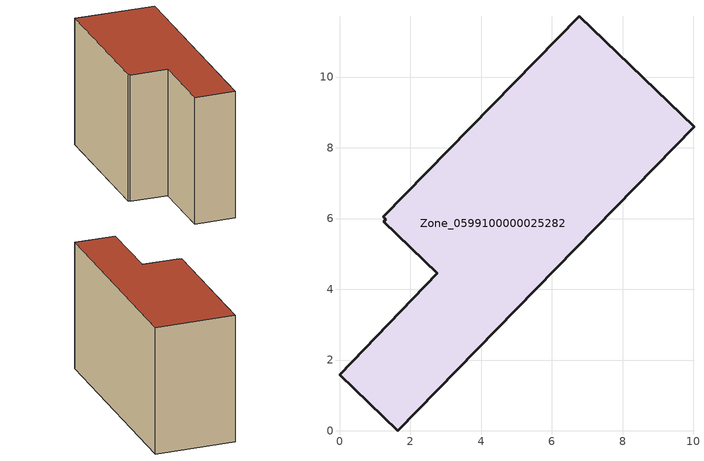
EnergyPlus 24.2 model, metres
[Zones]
Zone_0599100000025282
 floor ground (C_G): 6.78,11.72 10.02,8.59 1.65,0 0,1.59 2.76,4.45 1.25,5.92 1.31,5.98 1.24,6.04 z0
 wall outside (C_F): 0,1.59 1.65,0 10.02,8.59 6.78,11.72 1.24,6.04 1.31,5.98 1.25,5.92 2.76,4.45 0,1.59 z0:7.28
 roof outside (C_R): 1.24,6.04 1.31,5.98 1.25,5.92 2.76,4.45 0,1.59 1.65,0 10.02,8.59 6.78,11.72 z7.28
[BUILDING]
Pand.0599100000025282: North Axis=0; Terrain=City; Loads Convergence Tolerance Value=0.04; Temperature Convergence Tolerance Value=0.4; Solar Distribution=FullExterior; Maximum Number of Warmup Days=25; Minimum Number of Warmup Days=1
[Site:Location]
Rotterdam.The.Hague.AP_ZH_NLD Design_Conditions: Latitude=51.96; Longitude=4.45; Time Zone=1; Elevation=-4.5
[SITE:GROUNDTEMPERATURE:BUILDINGSURFACE]
18, 18, 18, 18, 18, 18, 18, 18, 18, 18, 18, 18
[MATERIAL] Thermal Absorptance=0.9; Solar Absorptance=0.7; Visible Absorptance=0.7
Name | Roughness | Thickness | Conductivity | Density | Specific Heat
G.TI.1946 | MediumSmooth | 0.15 | 1 | 540 | 1210
F.TI.1946 | Rough | 0.3 | 0.857143 | 1920 | 840
R.TI.1946 | MediumRough | 0.2 | 0.1 | 1500 | 1000
[CONSTRUCTION]
C_G: G.TI.1946
C_F: F.TI.1946
C_R: R.TI.1946
[ZONE]
Zone_0599100000025282: Type=1; Multiplier=1; Ceiling Height=Autocalculate; Volume=Autocalculate; Floor Area=autocalculate; Part of Total Floor Area=Yes
[ZONEINFILTRATION:DESIGNFLOWRATE]
Infil_Zone_0599100000025282: Zone or ZoneList or Space or SpaceList=Zone_0599100000025282; Schedule=AlwaysOn; Design Flow Rate Calculation Method=Flow/Area; Flow Rate per Floor Area=0.003; Constant Term Coefficient=1; Temperature Term Coefficient=0; Velocity Term Coefficient=0; Velocity Squared Term Coefficient=0
[HVACTEMPLATE:ZONE:IDEALLOADSAIRSYSTEM]
Zone_0599100000025282: Maximum Heating Supply Air Temperature=50; Minimum Cooling Supply Air Temperature=13; Maximum Heating Supply Air Humidity Ratio=0.0156; Minimum Cooling Supply Air Humidity Ratio=0.0077; Heating Limit=NoLimit; Cooling Limit=NoLimit; Dehumidification Control Type=ConstantSensibleHeatRatio; Cooling Sensible Heat Ratio=0.7; Dehumidification Setpoint=60; Humidification Control Type=None; Humidification Setpoint=30; Outdoor Air Method=None; Outdoor Air Flow Rate per Person=0.00944; Outdoor Air Flow Rate per Zone Floor Area=0; Outdoor Air Flow Rate per Zone=0; Demand Controlled Ventilation Type=None; Outdoor Air Economizer Type=NoEconomizer; Heat Recovery Type=None; Sensible Heat Recovery Effectiveness=0.7; Latent Heat Recovery Effectiveness=0.65
[ZONECONTROL:THERMOSTAT]
ThermostatControl_Zone_0599100000025282: Zone or ZoneList=Zone_0599100000025282; Control Type Schedule=DualSetpointControlType; Control 1=Thermostat_Zone_0599100000025282; Temperature Difference Between Cutout And Setpoint=0
[THERMOSTATSETPOINT:DUALSETPOINT]
Thermostat_Zone_0599100000025282: Heating Setpoint Temperature Schedule=HeatingSetpoint_Zone_0599100000025282; Cooling Setpoint Temperature Schedule=CoolingSetpoint_Zone_0599100000025282
[SCHEDULE:COMPACT]
HeatingSetpoint_Zone_0599100000025282: Through: 12/31, For: AllDays, Until: 24:00, 21
CoolingSetpoint_Zone_0599100000025282: Through: 12/31, For: AllDays, Until: 24:00, 24
DualSetpointControlType: Through: 12/31, For: AllDays, Until: 24:00, 4
AlwaysOn: Through: 12/31, For: AllDays, Until: 24:00, 1
